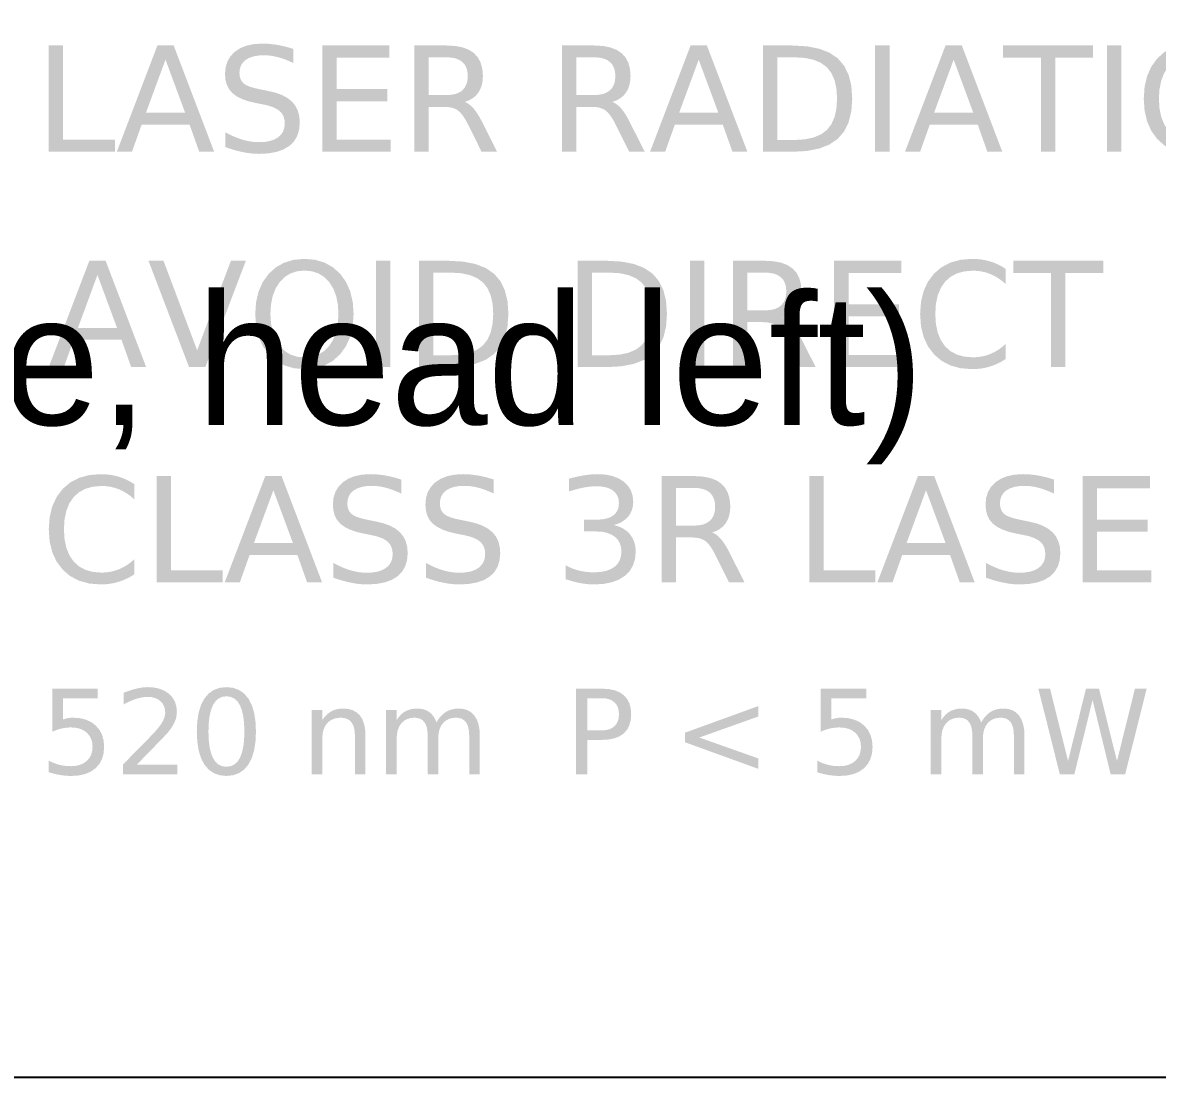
# Model space of a CAD drawing. Header units: millimetres. Extents: x 0.1 to 93.6, y -8 to 8.
# Drawn here: x 11.53 to 20.22, y -8 to 0.08 of the extents above; entities that cross this region are included whole.
import ezdxf

# ---------------------------------------------------------------- set-up
doc = ezdxf.new("R2010")
doc.units = ezdxf.units.MM
doc.layers.add('MARK', color=1, linetype='Continuous')
doc.layers.add('REF', color=8, linetype='Continuous')

msp = doc.modelspace()

# ---------------------------------------------------------------- hatches: boundary and pattern name
at = {"layer": 'MARK'}
h = msp.add_hatch(color=1, dxfattribs=at)
h.dxf.hatch_style = 1
h.paths.add_polyline_path([(13.5395, -0.2001), (13.5104, -0.1899), (13.4821, -0.1816), (13.4545, -0.1752), (13.4274, -0.1705), (13.4007, -0.1678), (13.3746, -0.1669), (13.3321, -0.169), (13.2948, -0.1756), (13.2627, -0.1865), (13.2357, -0.2018), (13.2143, -0.2211), (13.1991, -0.2441), (13.1899, -0.2707), (13.1869, -0.3011), (13.1889, -0.3265), (13.195, -0.3485), (13.2051, -0.3672), (13.2193, -0.3827), (13.2392, -0.3958), (13.2663, -0.4076), (13.3007, -0.418), (13.3424, -0.4272), (13.409, -0.4408), (13.4666, -0.4548), (13.5161, -0.4732), (13.5576, -0.4961), (13.5909, -0.5235), (13.6166, -0.5556), (13.6349, -0.5927), (13.6459, -0.6348), (13.6496, -0.682), (13.6446, -0.7376), (13.6298, -0.7861), (13.6049, -0.8274), (13.5702, -0.8615), (13.5259, -0.8883), (13.4723, -0.9073), (13.4095, -0.9188), (13.3375, -0.9226), (13.3081, -0.9218), (13.2778, -0.9194), (13.2466, -0.9153), (13.2144, -0.9095), (13.1815, -0.9022), (13.1481, -0.8933), (13.114, -0.8828), (13.0794, -0.8708), (13.0794, -0.7573), (13.1128, -0.775), (13.1458, -0.7903), (13.1785, -0.8033), (13.2109, -0.814), (13.2429, -0.8224), (13.2747, -0.8284), (13.3062, -0.8319), (13.3375, -0.8331), (13.382, -0.8308), (13.4211, -0.8239), (13.4548, -0.8123), (13.4832, -0.796), (13.5056, -0.7755), (13.5216, -0.751), (13.5313, -0.7226), (13.5345, -0.6902), (13.5322, -0.6618), (13.5253, -0.6367), (13.5138, -0.6149), (13.4976, -0.5963), (13.4763, -0.5805), (13.449, -0.5667), (13.4158, -0.5551), (13.3768, -0.5456), (13.3096, -0.5325), (13.2523, -0.5185), (13.2034, -0.501), (13.163, -0.48), (13.1312, -0.4555), (13.1071, -0.4268), (13.0899, -0.3929), (13.0795, -0.3539), (13.0761, -0.3098), (13.0809, -0.2587), (13.0951, -0.2132), (13.1189, -0.1735), (13.1522, -0.1396), (13.1939, -0.1124), (13.2427, -0.0929), (13.2988, -0.0813), (13.362, -0.0774), (13.3908, -0.078), (13.4199, -0.08), (13.4492, -0.0832), (13.4788, -0.0877), (13.5087, -0.0936), (13.539, -0.1007), (13.5696, -0.1091), (13.6005, -0.1188), (13.6005, -0.2263), (13.5696, -0.2123)])
h = msp.add_hatch(color=1, dxfattribs=at)
h.dxf.hatch_style = 1
h.paths.add_polyline_path([(20.7718, -0.1922), (20.8167, -0.2546), (20.8487, -0.3267), (20.868, -0.4086), (20.8744, -0.5003), (20.868, -0.5917), (20.8487, -0.6735), (20.8167, -0.7455), (20.7718, -0.8078), (20.7162, -0.858), (20.652, -0.8939), (20.5792, -0.9154), (20.4979, -0.9226), (20.4162, -0.9155), (20.3432, -0.894), (20.2789, -0.8582), (20.2231, -0.808), (20.1781, -0.7458), (20.146, -0.6738), (20.1267, -0.5919), (20.1203, -0.5003), (20.1267, -0.4086), (20.146, -0.3267), (20.1781, -0.2546), (20.2231, -0.1922), (20.2789, -0.142), (20.3432, -0.1061), (20.4162, -0.0846), (20.4979, -0.0774), (20.5792, -0.0846), (20.652, -0.1061), (20.7162, -0.142)])
h.paths.add_polyline_path([(20.3072, -0.2564), (20.2762, -0.3052), (20.2542, -0.3621), (20.2409, -0.4271), (20.2365, -0.5003), (20.2409, -0.5732), (20.2542, -0.6381), (20.2762, -0.6949), (20.3072, -0.7436), (20.3456, -0.7828), (20.3902, -0.8108), (20.4409, -0.8275), (20.4979, -0.8331), (20.5548, -0.8275), (20.6054, -0.8108), (20.6499, -0.7828), (20.688, -0.7436), (20.7187, -0.6949), (20.7406, -0.6381), (20.7538, -0.5732), (20.7582, -0.5003), (20.7538, -0.4271), (20.7406, -0.3621), (20.7187, -0.3052), (20.688, -0.2564), (20.6499, -0.2172), (20.6054, -0.1892), (20.5548, -0.1725), (20.4979, -0.1669), (20.4409, -0.1725), (20.3902, -0.1892), (20.3456, -0.2172)])
h = msp.add_hatch(color=1, dxfattribs=at)
h.dxf.hatch_style = 1
h.paths.add_polyline_path([(12.2319, -0.9068), (11.725, -0.9068), (11.725, -0.0921), (11.8352, -0.0921), (11.8352, -0.814), (12.2319, -0.814)])
h = msp.add_hatch(color=1, dxfattribs=at)
h.dxf.hatch_style = 1
h.paths.add_polyline_path([(12.4371, -0.6978), (12.3629, -0.9068), (12.2467, -0.9068), (12.5577, -0.0921), (12.6827, -0.0921), (12.9932, -0.9068), (12.8786, -0.9068), (12.8044, -0.6978)])
h.paths.add_polyline_path([(12.77, -0.6061), (12.6199, -0.2007), (12.4704, -0.6061)])
h = msp.add_hatch(color=1, dxfattribs=at)
h.dxf.hatch_style = 1
h.paths.add_polyline_path([(13.9317, -0.4261), (14.3197, -0.4261), (14.3197, -0.5188), (13.9317, -0.5188), (13.9317, -0.814), (14.3464, -0.814), (14.3464, -0.9068), (13.8215, -0.9068), (13.8215, -0.0921), (14.3366, -0.0921), (14.3366, -0.1849), (13.9317, -0.1849)])
h = msp.add_hatch(color=1, dxfattribs=at)
h.dxf.hatch_style = 1
h.paths.add_polyline_path([(14.9998, -0.5976), (15.0166, -0.6228), (15.0335, -0.6516), (15.0504, -0.6842), (15.1622, -0.9068), (15.0438, -0.9068), (14.9396, -0.6978), (14.9196, -0.6603), (14.8998, -0.6297), (14.8804, -0.606), (14.8613, -0.5892), (14.8406, -0.5775), (14.8165, -0.5692), (14.7889, -0.5642), (14.7579, -0.5625), (14.6378, -0.5625), (14.6378, -0.9068), (14.5276, -0.9068), (14.5276, -0.0921), (14.7764, -0.0921), (14.8418, -0.0958), (14.8984, -0.1067), (14.9461, -0.1249), (14.9849, -0.1505), (15.015, -0.1834), (15.0364, -0.2238), (15.0493, -0.2715), (15.0536, -0.3267), (15.0514, -0.3636), (15.0447, -0.3971), (15.0335, -0.4274), (15.0179, -0.4544), (14.998, -0.4779), (14.974, -0.4974), (14.946, -0.5131), (14.9139, -0.5248), (14.9316, -0.5325), (14.9489, -0.5437), (14.9661, -0.5582), (14.983, -0.5761)])
h.paths.add_polyline_path([(14.874, -0.4512), (14.8968, -0.4351), (14.9145, -0.4145), (14.9272, -0.3896), (14.9349, -0.3603), (14.9374, -0.3267), (14.9349, -0.2932), (14.9272, -0.2641), (14.9145, -0.2393), (14.8968, -0.219), (14.874, -0.2031), (14.8463, -0.1918), (14.8138, -0.185), (14.7764, -0.1827), (14.6378, -0.1827), (14.6378, -0.4719), (14.7764, -0.4719), (14.8138, -0.4696), (14.8463, -0.4627)])
h = msp.add_hatch(color=1, dxfattribs=at)
h.dxf.hatch_style = 1
h.paths.add_polyline_path([(16.1315, -0.5976), (16.1483, -0.6228), (16.1652, -0.6516), (16.1821, -0.6842), (16.294, -0.9068), (16.1756, -0.9068), (16.0713, -0.6978), (16.0513, -0.6603), (16.0316, -0.6297), (16.0121, -0.606), (15.993, -0.5892), (15.9723, -0.5775), (15.9482, -0.5692), (15.9206, -0.5642), (15.8896, -0.5625), (15.7696, -0.5625), (15.7696, -0.9068), (15.6593, -0.9068), (15.6593, -0.0921), (15.9082, -0.0921), (15.9736, -0.0958), (16.0301, -0.1067), (16.0778, -0.1249), (16.1166, -0.1505), (16.1467, -0.1834), (16.1682, -0.2238), (16.1811, -0.2715), (16.1854, -0.3267), (16.1831, -0.3636), (16.1764, -0.3971), (16.1653, -0.4274), (16.1496, -0.4544), (16.1297, -0.4779), (16.1058, -0.4974), (16.0778, -0.5131), (16.0457, -0.5248), (16.0633, -0.5325), (16.0807, -0.5437), (16.0978, -0.5582), (16.1147, -0.5761)])
h.paths.add_polyline_path([(16.0057, -0.4512), (16.0285, -0.4351), (16.0463, -0.4145), (16.059, -0.3896), (16.0666, -0.3603), (16.0691, -0.3267), (16.0666, -0.2932), (16.059, -0.2641), (16.0463, -0.2393), (16.0285, -0.219), (16.0057, -0.2031), (15.9781, -0.1918), (15.9456, -0.185), (15.9082, -0.1827), (15.7696, -0.1827), (15.7696, -0.4719), (15.9082, -0.4719), (15.9456, -0.4696), (15.9781, -0.4627)])
h = msp.add_hatch(color=1, dxfattribs=at)
h.dxf.hatch_style = 1
h.paths.add_polyline_path([(16.5253, -0.6978), (16.4511, -0.9068), (16.3349, -0.9068), (16.6459, -0.0921), (16.7709, -0.0921), (17.0814, -0.9068), (16.9668, -0.9068), (16.8926, -0.6978)])
h.paths.add_polyline_path([(16.8582, -0.6061), (16.7081, -0.2007), (16.5586, -0.6061)])
h = msp.add_hatch(color=1, dxfattribs=at)
h.dxf.hatch_style = 1
h.paths.add_polyline_path([(17.7744, -0.1906), (17.8229, -0.2468), (17.8575, -0.3169), (17.8782, -0.4008), (17.8852, -0.4986), (17.8782, -0.597), (17.8573, -0.6813), (17.8225, -0.7517), (17.7738, -0.808), (17.7104, -0.8512), (17.6314, -0.8821), (17.5369, -0.9006), (17.4268, -0.9068), (17.2003, -0.9068), (17.2003, -0.0921), (17.4268, -0.0921), (17.5373, -0.0983), (17.6321, -0.1167), (17.7111, -0.1475)])
h.paths.add_polyline_path([(17.6458, -0.7732), (17.6906, -0.7398), (17.7249, -0.6961), (17.7494, -0.6413), (17.764, -0.5755), (17.7689, -0.4986), (17.764, -0.4223), (17.7494, -0.3568), (17.7249, -0.3023), (17.6906, -0.2588), (17.6458, -0.2255), (17.5897, -0.2017), (17.5224, -0.1874), (17.4437, -0.1827), (17.3106, -0.1827), (17.3106, -0.8162), (17.4437, -0.8162), (17.5224, -0.8114), (17.5897, -0.7971)])
h = msp.add_hatch(color=1, dxfattribs=at)
h.dxf.hatch_style = 1
h.paths.add_polyline_path([(18.0609, -0.0921), (18.1711, -0.0921), (18.1711, -0.9068), (18.0609, -0.9068)])
h = msp.add_hatch(color=1, dxfattribs=at)
h.dxf.hatch_style = 1
h.paths.add_polyline_path([(18.48, -0.6978), (18.4057, -0.9068), (18.2895, -0.9068), (18.6005, -0.0921), (18.7255, -0.0921), (19.036, -0.9068), (18.9214, -0.9068), (18.8472, -0.6978)])
h.paths.add_polyline_path([(18.8128, -0.6061), (18.6628, -0.2007), (18.5132, -0.6061)])
h = msp.add_hatch(color=1, dxfattribs=at)
h.dxf.hatch_style = 1
h.paths.add_polyline_path([(19.442, -0.9068), (19.3312, -0.9068), (19.3312, -0.1849), (19.042, -0.1849), (19.042, -0.0921), (19.7312, -0.0921), (19.7312, -0.1849), (19.442, -0.1849)])
h = msp.add_hatch(color=1, dxfattribs=at)
h.dxf.hatch_style = 1
h.paths.add_polyline_path([(19.8376, -0.0921), (19.9478, -0.0921), (19.9478, -0.9068), (19.8376, -0.9068)])
h = msp.add_hatch(color=1, dxfattribs=at)
h.dxf.hatch_style = 1
h.paths.add_polyline_path([(14.0044, -1.9046), (14.0365, -1.9767), (14.0557, -2.0586), (14.0621, -2.1503), (14.0557, -2.2417), (14.0365, -2.3235), (14.0044, -2.3955), (13.9596, -2.4578), (13.904, -2.508), (13.8398, -2.5439), (13.767, -2.5654), (13.6856, -2.5726), (13.604, -2.5655), (13.531, -2.544), (13.4666, -2.5082), (13.4109, -2.458), (13.3659, -2.3958), (13.3337, -2.3238), (13.3144, -2.2419), (13.308, -2.1503), (13.3144, -2.0586), (13.3337, -1.9767), (13.3659, -1.9046), (13.4109, -1.8422), (13.4666, -1.792), (13.531, -1.7561), (13.604, -1.7346), (13.6856, -1.7274), (13.767, -1.7346), (13.8398, -1.7561), (13.904, -1.792), (13.9596, -1.8422)])
h.paths.add_polyline_path([(13.464, -1.9552), (13.4419, -2.0121), (13.4287, -2.0771), (13.4242, -2.1503), (13.4287, -2.2232), (13.4419, -2.2881), (13.464, -2.3449), (13.4949, -2.3936), (13.5333, -2.4328), (13.5779, -2.4608), (13.6287, -2.4775), (13.6856, -2.4831), (13.7425, -2.4775), (13.7932, -2.4608), (13.8376, -2.4328), (13.8758, -2.3936), (13.9065, -2.3449), (13.9284, -2.2881), (13.9415, -2.2232), (13.9459, -2.1503), (13.9415, -2.0771), (13.9284, -2.0121), (13.9065, -1.9552), (13.8758, -1.9064), (13.8376, -1.8672), (13.7932, -1.8392), (13.7425, -1.8225), (13.6856, -1.8169), (13.6287, -1.8225), (13.5779, -1.8392), (13.5333, -1.8672), (13.4949, -1.9064)])
h = msp.add_hatch(color=1, dxfattribs=at)
h.dxf.hatch_style = 1
h.paths.add_polyline_path([(18.9751, -1.8581), (18.9441, -1.8436), (18.912, -1.8324), (18.879, -1.8244), (18.8451, -1.8196), (18.8101, -1.818), (18.7443, -1.8233), (18.6868, -1.8393), (18.6374, -1.866), (18.5962, -1.9034), (18.5637, -1.9508), (18.5405, -2.0078), (18.5266, -2.0743), (18.522, -2.1503), (18.5266, -2.226), (18.5405, -2.2924), (18.5637, -2.3492), (18.5962, -2.3966), (18.6374, -2.434), (18.6868, -2.4607), (18.7443, -2.4767), (18.8101, -2.482), (18.8451, -2.4804), (18.879, -2.4756), (18.912, -2.4676), (18.9441, -2.4564), (18.9751, -2.4419), (19.0052, -2.4242), (19.0344, -2.4032), (19.0627, -2.3789), (19.0627, -2.4941), (19.0334, -2.5125), (19.0032, -2.5284), (18.9721, -2.5419), (18.9402, -2.553), (18.9074, -2.5616), (18.8737, -2.5677), (18.8391, -2.5714), (18.8035, -2.5726), (18.716, -2.5656), (18.6382, -2.5443), (18.5703, -2.5089), (18.5121, -2.4594), (18.4656, -2.3976), (18.4323, -2.3255), (18.4124, -2.2431), (18.4057, -2.1503), (18.4124, -2.0573), (18.4323, -1.9746), (18.4656, -1.9024), (18.5121, -1.8406), (18.5703, -1.7911), (18.6382, -1.7557), (18.716, -1.7344), (18.8035, -1.7274), (18.8396, -1.7286), (18.8745, -1.7322), (18.9085, -1.7383), (18.9413, -1.7467), (18.9732, -1.7576), (19.004, -1.771), (19.0339, -1.7867), (19.0627, -1.8049), (19.0627, -1.9211), (19.0344, -1.8968), (19.0052, -1.8758)])
h = msp.add_hatch(color=1, dxfattribs=at)
h.dxf.hatch_style = 1
h.paths.add_polyline_path([(11.9154, -2.3478), (11.8412, -2.5568), (11.725, -2.5568), (12.036, -1.7421), (12.161, -1.7421), (12.4715, -2.5568), (12.3569, -2.5568), (12.2827, -2.3478)])
h.paths.add_polyline_path([(12.2483, -2.2561), (12.0982, -1.8507), (11.9487, -2.2561)])
h = msp.add_hatch(color=1, dxfattribs=at)
h.dxf.hatch_style = 1
h.paths.add_polyline_path([(13.236, -1.7421), (12.9255, -2.5568), (12.8005, -2.5568), (12.4895, -1.7421), (12.6046, -1.7421), (12.8627, -2.428), (13.1214, -1.7421)])
h = msp.add_hatch(color=1, dxfattribs=at)
h.dxf.hatch_style = 1
h.paths.add_polyline_path([(14.3448, -1.7421), (14.3448, -2.5568), (14.2346, -2.5568), (14.2346, -1.7421)])
h = msp.add_hatch(color=1, dxfattribs=at)
h.dxf.hatch_style = 1
h.paths.add_polyline_path([(15.1382, -1.8406), (15.1867, -1.8968), (15.2213, -1.9669), (15.2421, -2.0508), (15.249, -2.1486), (15.242, -2.247), (15.2212, -2.3313), (15.1864, -2.4017), (15.1377, -2.458), (15.0742, -2.5012), (14.9953, -2.5321), (14.9007, -2.5506), (14.7906, -2.5568), (14.5642, -2.5568), (14.5642, -1.7421), (14.7906, -1.7421), (14.9012, -1.7483), (14.9959, -1.7667), (15.075, -1.7975)])
h.paths.add_polyline_path([(15.0097, -2.4232), (15.0545, -2.3898), (15.0887, -2.3461), (15.1132, -2.2913), (15.1279, -2.2255), (15.1328, -2.1486), (15.1279, -2.0723), (15.1132, -2.0068), (15.0887, -1.9523), (15.0545, -1.9088), (15.0097, -1.8755), (14.9536, -1.8517), (14.8862, -1.8374), (14.8075, -1.8327), (14.6744, -1.8327), (14.6744, -2.4662), (14.8075, -2.4662), (14.8862, -2.4614), (14.9536, -2.4471)])
h = msp.add_hatch(color=1, dxfattribs=at)
h.dxf.hatch_style = 1
h.paths.add_polyline_path([(16.4025, -1.8968), (16.4371, -1.9669), (16.4578, -2.0508), (16.4648, -2.1486), (16.4578, -2.247), (16.4369, -2.3313), (16.4021, -2.4017), (16.3534, -2.458), (16.29, -2.5012), (16.211, -2.5321), (16.1165, -2.5506), (16.0064, -2.5568), (15.7799, -2.5568), (15.7799, -1.7421), (16.0064, -1.7421), (16.1169, -1.7483), (16.2117, -1.7667), (16.2907, -1.7975), (16.354, -1.8406)])
h.paths.add_polyline_path([(16.2702, -2.3898), (16.3045, -2.3461), (16.329, -2.2913), (16.3436, -2.2255), (16.3485, -2.1486), (16.3436, -2.0723), (16.329, -2.0068), (16.3045, -1.9523), (16.2702, -1.9088), (16.2254, -1.8755), (16.1693, -1.8517), (16.102, -1.8374), (16.0233, -1.8327), (15.8902, -1.8327), (15.8902, -2.4662), (16.0233, -2.4662), (16.102, -2.4614), (16.1693, -2.4471), (16.2254, -2.4232)])
h = msp.add_hatch(color=1, dxfattribs=at)
h.dxf.hatch_style = 1
h.paths.add_polyline_path([(16.7507, -1.7421), (16.7507, -2.5568), (16.6405, -2.5568), (16.6405, -1.7421)])
h = msp.add_hatch(color=1, dxfattribs=at)
h.dxf.hatch_style = 1
h.paths.add_polyline_path([(17.4422, -2.2476), (17.4591, -2.2728), (17.4759, -2.3016), (17.4928, -2.3342), (17.6047, -2.5568), (17.4863, -2.5568), (17.382, -2.3478), (17.362, -2.3103), (17.3423, -2.2797), (17.3229, -2.256), (17.3037, -2.2392), (17.2831, -2.2275), (17.2589, -2.2192), (17.2314, -2.2142), (17.2003, -2.2125), (17.0803, -2.2125), (17.0803, -2.5568), (16.9701, -2.5568), (16.9701, -1.7421), (17.2189, -1.7421), (17.2843, -1.7458), (17.3408, -1.7567), (17.3885, -1.7749), (17.4273, -1.8005), (17.4574, -1.8334), (17.4789, -1.8738), (17.4918, -1.9215), (17.4961, -1.9767), (17.4939, -2.0136), (17.4872, -2.0471), (17.476, -2.0774), (17.4604, -2.1044), (17.4405, -2.1279), (17.4165, -2.1474), (17.3885, -2.1631), (17.3564, -2.1748), (17.374, -2.1825), (17.3914, -2.1937), (17.4085, -2.2082), (17.4254, -2.2261)])
h.paths.add_polyline_path([(17.3164, -2.1012), (17.3392, -2.0851), (17.357, -2.0645), (17.3697, -2.0396), (17.3773, -2.0103), (17.3799, -1.9767), (17.3773, -1.9432), (17.3697, -1.9141), (17.357, -1.8893), (17.3392, -1.869), (17.3164, -1.8531), (17.2888, -1.8418), (17.2563, -1.835), (17.2189, -1.8327), (17.0803, -1.8327), (17.0803, -2.1219), (17.2189, -2.1219), (17.2563, -2.1196), (17.2888, -2.1127)])
h = msp.add_hatch(color=1, dxfattribs=at)
h.dxf.hatch_style = 1
h.paths.add_polyline_path([(18.2448, -2.0761), (18.2448, -2.1688), (17.8568, -2.1688), (17.8568, -2.464), (18.2715, -2.464), (18.2715, -2.5568), (17.7466, -2.5568), (17.7466, -1.7421), (18.2617, -1.7421), (18.2617, -1.8349), (17.8568, -1.8349), (17.8568, -2.0761)])
h = msp.add_hatch(color=1, dxfattribs=at)
h.dxf.hatch_style = 1
h.paths.add_polyline_path([(19.4092, -2.5568), (19.4092, -1.8349), (19.12, -1.8349), (19.12, -1.7421), (19.8092, -1.7421), (19.8092, -1.8349), (19.52, -1.8349), (19.52, -2.5568)])
h = msp.add_hatch(color=1, dxfattribs=at)
h.dxf.hatch_style = 1
h.paths.add_polyline_path([(12.2944, -3.5081), (12.2633, -3.4936), (12.2313, -3.4824), (12.1983, -3.4744), (12.1643, -3.4696), (12.1293, -3.468), (12.0636, -3.4733), (12.006, -3.4893), (11.9566, -3.516), (11.9154, -3.5534), (11.883, -3.6008), (11.8598, -3.6578), (11.8459, -3.7243), (11.8412, -3.8003), (11.8459, -3.876), (11.8598, -3.9424), (11.883, -3.9992), (11.9154, -4.0466), (11.9566, -4.084), (12.006, -4.1107), (12.0636, -4.1267), (12.1293, -4.132), (12.1643, -4.1304), (12.1983, -4.1256), (12.2313, -4.1176), (12.2633, -4.1064), (12.2944, -4.0919), (12.3245, -4.0742), (12.3537, -4.0532), (12.382, -4.0289), (12.382, -4.1441), (12.3526, -4.1625), (12.3224, -4.1784), (12.2914, -4.1919), (12.2595, -4.203), (12.2267, -4.2116), (12.193, -4.2177), (12.1584, -4.2214), (12.1228, -4.2226), (12.0352, -4.2156), (11.9575, -4.1943), (11.8895, -4.1589), (11.8314, -4.1094), (11.7849, -4.0476), (11.7516, -3.9755), (11.7317, -3.8931), (11.725, -3.8003), (11.7317, -3.7073), (11.7516, -3.6246), (11.7849, -3.5524), (11.8314, -3.4906), (11.8895, -3.4411), (11.9575, -3.4057), (12.0352, -3.3844), (12.1228, -3.3774), (12.1588, -3.3786), (12.1938, -3.3822), (12.2277, -3.3883), (12.2606, -3.3967), (12.2924, -3.4076), (12.3233, -3.421), (12.3531, -3.4367), (12.382, -3.4549), (12.382, -3.5711), (12.3537, -3.5468), (12.3245, -3.5258)])
h = msp.add_hatch(color=1, dxfattribs=at)
h.dxf.hatch_style = 1
h.paths.add_polyline_path([(13.0592, -4.2068), (12.5522, -4.2068), (12.5522, -3.3921), (12.6625, -3.3921), (12.6625, -4.114), (13.0592, -4.114)])
h = msp.add_hatch(color=1, dxfattribs=at)
h.dxf.hatch_style = 1
h.paths.add_polyline_path([(13.2644, -3.9978), (13.1901, -4.2068), (13.0739, -4.2068), (13.385, -3.3921), (13.5099, -3.3921), (13.8204, -4.2068), (13.7058, -4.2068), (13.6316, -3.9978)])
h.paths.add_polyline_path([(13.5972, -3.9061), (13.4472, -3.5007), (13.2976, -3.9061)])
h = msp.add_hatch(color=1, dxfattribs=at)
h.dxf.hatch_style = 1
h.paths.add_polyline_path([(14.3376, -3.4899), (14.3093, -3.4816), (14.2817, -3.4752), (14.2546, -3.4705), (14.228, -3.4678), (14.2018, -3.4669), (14.1594, -3.469), (14.1221, -3.4756), (14.09, -3.4865), (14.063, -3.5018), (14.0416, -3.5211), (14.0263, -3.5441), (14.0172, -3.5707), (14.0141, -3.6011), (14.0161, -3.6265), (14.0222, -3.6485), (14.0324, -3.6672), (14.0466, -3.6827), (14.0665, -3.6958), (14.0936, -3.7076), (14.128, -3.718), (14.1696, -3.7272), (14.2362, -3.7408), (14.2938, -3.7548), (14.3434, -3.7732), (14.3848, -3.7961), (14.4182, -3.8235), (14.4439, -3.8556), (14.4622, -3.8927), (14.4732, -3.9348), (14.4769, -3.982), (14.4719, -4.0376), (14.457, -4.0861), (14.4322, -4.1274), (14.3975, -4.1615), (14.3531, -4.1883), (14.2996, -4.2073), (14.2368, -4.2188), (14.1647, -4.2226), (14.1353, -4.2218), (14.105, -4.2194), (14.0738, -4.2153), (14.0417, -4.2095), (14.0088, -4.2022), (13.9753, -4.1933), (13.9413, -4.1828), (13.9066, -4.1708), (13.9066, -4.0573), (13.94, -4.075), (13.9731, -4.0903), (14.0058, -4.1033), (14.0381, -4.114), (14.0702, -4.1224), (14.102, -4.1284), (14.1335, -4.1319), (14.1647, -4.1331), (14.2092, -4.1308), (14.2484, -4.1239), (14.2821, -4.1123), (14.3104, -4.096), (14.3329, -4.0755), (14.3489, -4.051), (14.3585, -4.0226), (14.3617, -3.9902), (14.3594, -3.9618), (14.3525, -3.9367), (14.341, -3.9149), (14.3249, -3.8963), (14.3035, -3.8805), (14.2763, -3.8667), (14.2431, -3.8551), (14.204, -3.8456), (14.1369, -3.8325), (14.0795, -3.8185), (14.0306, -3.801), (13.9903, -3.78), (13.9585, -3.7555), (13.9343, -3.7268), (13.9171, -3.6929), (13.9068, -3.6539), (13.9033, -3.6098), (13.9081, -3.5587), (13.9224, -3.5132), (13.9462, -3.4735), (13.9795, -3.4396), (14.0211, -3.4124), (14.07, -3.3929), (14.126, -3.3813), (14.1893, -3.3774), (14.2181, -3.378), (14.2471, -3.38), (14.2765, -3.3832), (14.3061, -3.3877), (14.336, -3.3936), (14.3662, -3.4007), (14.3968, -3.4091), (14.4277, -3.4188), (14.4277, -3.5263), (14.3968, -3.5123), (14.3668, -3.5001)])
h = msp.add_hatch(color=1, dxfattribs=at)
h.dxf.hatch_style = 1
h.paths.add_polyline_path([(15.047, -3.4899), (15.0187, -3.4816), (14.9911, -3.4752), (14.964, -3.4705), (14.9374, -3.4678), (14.9112, -3.4669), (14.8688, -3.469), (14.8315, -3.4756), (14.7993, -3.4865), (14.7723, -3.5018), (14.751, -3.5211), (14.7357, -3.5441), (14.7266, -3.5707), (14.7235, -3.6011), (14.7255, -3.6265), (14.7316, -3.6485), (14.7418, -3.6672), (14.756, -3.6827), (14.7758, -3.6958), (14.803, -3.7076), (14.8374, -3.718), (14.879, -3.7272), (14.9456, -3.7408), (15.0032, -3.7548), (15.0528, -3.7732), (15.0942, -3.7961), (15.1276, -3.8235), (15.1532, -3.8556), (15.1716, -3.8927), (15.1826, -3.9348), (15.1862, -3.982), (15.1813, -4.0376), (15.1664, -4.0861), (15.1416, -4.1274), (15.1068, -4.1615), (15.0625, -4.1883), (15.009, -4.2073), (14.9462, -4.2188), (14.8741, -4.2226), (14.8447, -4.2218), (14.8144, -4.2194), (14.7832, -4.2153), (14.7511, -4.2095), (14.7182, -4.2022), (14.6847, -4.1933), (14.6506, -4.1828), (14.616, -4.1708), (14.616, -4.0573), (14.6494, -4.075), (14.6824, -4.0903), (14.7151, -4.1033), (14.7475, -4.114), (14.7796, -4.1224), (14.8114, -4.1284), (14.8429, -4.1319), (14.8741, -4.1331), (14.9186, -4.1308), (14.9577, -4.1239), (14.9915, -4.1123), (15.0198, -4.096), (15.0422, -4.0755), (15.0583, -4.051), (15.0679, -4.0226), (15.0711, -3.9902), (15.0688, -3.9618), (15.0619, -3.9367), (15.0504, -3.9149), (15.0343, -3.8963), (15.0129, -3.8805), (14.9856, -3.8667), (14.9525, -3.8551), (14.9134, -3.8456), (14.8463, -3.8325), (14.7889, -3.8185), (14.74, -3.801), (14.6997, -3.78), (14.6678, -3.7555), (14.6437, -3.7268), (14.6265, -3.6929), (14.6162, -3.6539), (14.6127, -3.6098), (14.6175, -3.5587), (14.6318, -3.5132), (14.6555, -3.4735), (14.6889, -3.4396), (14.7305, -3.4124), (14.7794, -3.3929), (14.8354, -3.3813), (14.8987, -3.3774), (14.9274, -3.378), (14.9565, -3.38), (14.9858, -3.3832), (15.0154, -3.3877), (15.0454, -3.3936), (15.0756, -3.4007), (15.1062, -3.4091), (15.1371, -3.4188), (15.1371, -3.5263), (15.1062, -3.5123), (15.0761, -3.5001)])
h = msp.add_hatch(color=1, dxfattribs=at)
h.dxf.hatch_style = 1
h.paths.add_polyline_path([(16.1807, -3.8379), (16.2002, -3.8662), (16.2141, -3.8977), (16.2224, -3.9323), (16.2252, -3.97), (16.22, -4.0269), (16.2045, -4.0769), (16.1786, -4.1202), (16.1423, -4.1566), (16.0964, -4.1855), (16.0419, -4.2061), (15.9786, -4.2185), (15.9065, -4.2226), (15.8807, -4.222), (15.8545, -4.2201), (15.8279, -4.2169), (15.8009, -4.2125), (15.7736, -4.2069), (15.7458, -4.1999), (15.7175, -4.1917), (15.6888, -4.1822), (15.6888, -4.0758), (15.7123, -4.0884), (15.7368, -4.0993), (15.7625, -4.1086), (15.7892, -4.1162), (15.8168, -4.1222), (15.845, -4.1265), (15.8738, -4.129), (15.9033, -4.1299), (15.952, -4.1273), (15.9946, -4.1196), (16.031, -4.1068), (16.0612, -4.0889), (16.085, -4.0662), (16.102, -4.0387), (16.1121, -4.0067), (16.1155, -3.97), (16.1124, -3.9359), (16.1029, -3.9058), (16.0871, -3.8796), (16.0651, -3.8573), (16.0373, -3.8395), (16.0047, -3.8268), (15.9671, -3.8192), (15.9245, -3.8166), (15.8296, -3.8166), (15.8296, -3.7261), (15.9289, -3.7261), (15.9672, -3.724), (16.0007, -3.7179), (16.0294, -3.7078), (16.0533, -3.6936), (16.0722, -3.6756), (16.0857, -3.654), (16.0937, -3.6288), (16.0964, -3.6), (16.0936, -3.5705), (16.0853, -3.5446), (16.0714, -3.5223), (16.052, -3.5037), (16.0273, -3.489), (15.9979, -3.4785), (15.9636, -3.4722), (15.9245, -3.4701), (15.9015, -3.4708), (15.8776, -3.4726), (15.8529, -3.4757), (15.8274, -3.48), (15.8008, -3.4856), (15.773, -3.4925), (15.7438, -3.5008), (15.7134, -3.5105), (15.7134, -3.4123), (15.7442, -3.4041), (15.7741, -3.397), (15.803, -3.391), (15.831, -3.3861), (15.858, -3.3823), (15.8842, -3.3796), (15.9097, -3.3779), (15.9344, -3.3774), (15.9938, -3.3809), (16.0468, -3.3916), (16.0932, -3.4094), (16.133, -3.4344), (16.165, -3.4654), (16.1878, -3.5014), (16.2015, -3.5425), (16.2061, -3.5885), (16.2037, -3.6211), (16.1964, -3.651), (16.1843, -3.6782), (16.1674, -3.7029), (16.1459, -3.7244), (16.1204, -3.7424), (16.0908, -3.7567), (16.0571, -3.7675), (16.0945, -3.7783), (16.1276, -3.7936), (16.1563, -3.8135)])
h = msp.add_hatch(color=1, dxfattribs=at)
h.dxf.hatch_style = 1
h.paths.add_polyline_path([(16.9134, -3.9228), (16.9302, -3.9516), (16.9471, -3.9842), (17.059, -4.2068), (16.9406, -4.2068), (16.8364, -3.9978), (16.8163, -3.9603), (16.7966, -3.9297), (16.7772, -3.906), (16.7581, -3.8892), (16.7374, -3.8775), (16.7132, -3.8692), (16.6857, -3.8642), (16.6547, -3.8625), (16.5346, -3.8625), (16.5346, -4.2068), (16.4244, -4.2068), (16.4244, -3.3921), (16.6732, -3.3921), (16.7386, -3.3958), (16.7952, -3.4067), (16.8428, -3.4249), (16.8817, -3.4505), (16.9117, -3.4834), (16.9332, -3.5238), (16.9461, -3.5715), (16.9504, -3.6267), (16.9482, -3.6636), (16.9415, -3.6971), (16.9303, -3.7274), (16.9147, -3.7544), (16.8948, -3.7779), (16.8708, -3.7974), (16.8428, -3.8131), (16.8107, -3.8248), (16.8283, -3.8325), (16.8457, -3.8437), (16.8629, -3.8582), (16.8797, -3.8761), (16.8965, -3.8976)])
h.paths.add_polyline_path([(16.7935, -3.7351), (16.8113, -3.7145), (16.824, -3.6896), (16.8316, -3.6603), (16.8342, -3.6267), (16.8316, -3.5932), (16.824, -3.5641), (16.8113, -3.5393), (16.7935, -3.519), (16.7708, -3.5031), (16.7431, -3.4918), (16.7106, -3.485), (16.6732, -3.4827), (16.5346, -3.4827), (16.5346, -3.7719), (16.6732, -3.7719), (16.7106, -3.7696), (16.7431, -3.7627), (16.7708, -3.7512)])
h = msp.add_hatch(color=1, dxfattribs=at)
h.dxf.hatch_style = 1
h.paths.add_polyline_path([(17.5561, -4.2068), (17.5561, -3.3921), (17.6663, -3.3921), (17.6663, -4.114), (18.0631, -4.114), (18.0631, -4.2068)])
h = msp.add_hatch(color=1, dxfattribs=at)
h.dxf.hatch_style = 1
h.paths.add_polyline_path([(18.2682, -3.9978), (18.194, -4.2068), (18.0778, -4.2068), (18.3888, -3.3921), (18.5138, -3.3921), (18.8243, -4.2068), (18.7097, -4.2068), (18.6355, -3.9978)])
h.paths.add_polyline_path([(18.6011, -3.9061), (18.451, -3.5007), (18.3015, -3.9061)])
h = msp.add_hatch(color=1, dxfattribs=at)
h.dxf.hatch_style = 1
h.paths.add_polyline_path([(19.3415, -3.4899), (19.3132, -3.4816), (19.2856, -3.4752), (19.2585, -3.4705), (19.2319, -3.4678), (19.2057, -3.4669), (19.1633, -3.469), (19.126, -3.4756), (19.0938, -3.4865), (19.0668, -3.5018), (19.0455, -3.5211), (19.0302, -3.5441), (19.021, -3.5707), (19.018, -3.6011), (19.02, -3.6265), (19.0261, -3.6485), (19.0363, -3.6672), (19.0505, -3.6827), (19.0703, -3.6958), (19.0975, -3.7076), (19.1318, -3.718), (19.1735, -3.7272), (19.2401, -3.7408), (19.2977, -3.7548), (19.3472, -3.7732), (19.3887, -3.7961), (19.4221, -3.8235), (19.4477, -3.8556), (19.4661, -3.8927), (19.4771, -3.9348), (19.4807, -3.982), (19.4758, -4.0376), (19.4609, -4.0861), (19.4361, -4.1274), (19.4013, -4.1615), (19.357, -4.1883), (19.3034, -4.2073), (19.2406, -4.2188), (19.1686, -4.2226), (19.1392, -4.2218), (19.1089, -4.2194), (19.0777, -4.2153), (19.0455, -4.2095), (19.0127, -4.2022), (18.9792, -4.1933), (18.9451, -4.1828), (18.9105, -4.1708), (18.9105, -4.0573), (18.9439, -4.075), (18.9769, -4.0903), (19.0096, -4.1033), (19.042, -4.114), (19.0741, -4.1224), (19.1058, -4.1284), (19.1374, -4.1319), (19.1686, -4.1331), (19.2131, -4.1308), (19.2522, -4.1239), (19.286, -4.1123), (19.3143, -4.096), (19.3367, -4.0755), (19.3528, -4.051), (19.3624, -4.0226), (19.3656, -3.9902), (19.3633, -3.9618), (19.3564, -3.9367), (19.3449, -3.9149), (19.3288, -3.8963), (19.3074, -3.8805), (19.2801, -3.8667), (19.247, -3.8551), (19.2079, -3.8456), (19.1408, -3.8325), (19.0834, -3.8185), (19.0345, -3.801), (18.9942, -3.78), (18.9623, -3.7555), (18.9382, -3.7268), (18.921, -3.6929), (18.9107, -3.6539), (18.9072, -3.6098), (18.912, -3.5587), (18.9262, -3.5132), (18.95, -3.4735), (18.9833, -3.4396), (19.025, -3.4124), (19.0739, -3.3929), (19.1299, -3.3813), (19.1932, -3.3774), (19.2219, -3.378), (19.251, -3.38), (19.2803, -3.3832), (19.3099, -3.3877), (19.3398, -3.3936), (19.3701, -3.4007), (19.4007, -3.4091), (19.4316, -3.4188), (19.4316, -3.5263), (19.4007, -3.5123), (19.3706, -3.5001)])
h = msp.add_hatch(color=1, dxfattribs=at)
h.dxf.hatch_style = 1
h.paths.add_polyline_path([(20.1508, -3.7261), (20.1508, -3.8188), (19.7628, -3.8188), (19.7628, -4.114), (20.1776, -4.114), (20.1776, -4.2068), (19.6526, -4.2068), (19.6526, -3.3921), (20.1677, -3.3921), (20.1677, -3.4849), (19.7628, -3.4849), (19.7628, -3.7261)])
h = msp.add_hatch(color=1, dxfattribs=at)
h.dxf.hatch_style = 1
h.paths.add_polyline_path([(11.8436, -5.254), (11.8533, -5.2513), (11.863, -5.249), (11.8726, -5.2472), (11.8823, -5.2457), (11.892, -5.2447), (11.9016, -5.2441), (11.9113, -5.2439), (11.9634, -5.2476), (12.0097, -5.2589), (12.0504, -5.2777), (12.0853, -5.3041), (12.1134, -5.3368), (12.1334, -5.3749), (12.1455, -5.4184), (12.1495, -5.4671), (12.1453, -5.5171), (12.133, -5.5612), (12.1124, -5.5994), (12.0836, -5.6317), (12.0472, -5.6573), (12.0041, -5.6757), (11.9543, -5.6867), (11.8977, -5.6903), (11.8769, -5.6899), (11.856, -5.6886), (11.8349, -5.6864), (11.8135, -5.6833), (11.7919, -5.6793), (11.77, -5.6745), (11.7477, -5.6688), (11.725, -5.6622), (11.725, -5.573), (11.7449, -5.5831), (11.7652, -5.5918), (11.7858, -5.5991), (11.8067, -5.6051), (11.8281, -5.6097), (11.8501, -5.613), (11.8727, -5.615), (11.8959, -5.6156), (11.932, -5.6131), (11.964, -5.6056), (11.9922, -5.5931), (12.0163, -5.5756), (12.0357, -5.5539), (12.0496, -5.5285), (12.0579, -5.4996), (12.0607, -5.4671), (12.0579, -5.4346), (12.0496, -5.4057), (12.0357, -5.3803), (12.0163, -5.3586), (11.9922, -5.3411), (11.964, -5.3286), (11.932, -5.3211), (11.8959, -5.3186), (11.8781, -5.3191), (11.8604, -5.3206), (11.8427, -5.323), (11.825, -5.3265), (11.8072, -5.331), (11.7892, -5.3366), (11.771, -5.3433), (11.7527, -5.3511), (11.7527, -5.0215), (12.1011, -5.0215), (12.1011, -5.0962), (11.834, -5.0962), (11.834, -5.2571)])
h = msp.add_hatch(color=1, dxfattribs=at)
h.dxf.hatch_style = 1
h.paths.add_polyline_path([(12.294, -5.6029), (12.3216, -5.5745), (12.3537, -5.5416), (12.3905, -5.5043), (12.4318, -5.4625), (12.4713, -5.4224), (12.5028, -5.39), (12.5262, -5.3656), (12.5414, -5.3489), (12.5611, -5.3259), (12.5776, -5.3047), (12.5909, -5.2853), (12.601, -5.2678), (12.6084, -5.2513), (12.6136, -5.2349), (12.6168, -5.2187), (12.6179, -5.2026), (12.6156, -5.1776), (12.6087, -5.1551), (12.5972, -5.135), (12.5812, -5.1173), (12.5615, -5.1029), (12.5389, -5.0926), (12.5137, -5.0864), (12.4856, -5.0844), (12.4645, -5.0853), (12.4427, -5.088), (12.4204, -5.0925), (12.3975, -5.0989), (12.3739, -5.1071), (12.3496, -5.1171), (12.3244, -5.129), (12.2984, -5.1428), (12.2984, -5.0532), (12.3248, -5.0431), (12.3503, -5.0343), (12.3749, -5.0268), (12.3986, -5.0207), (12.4214, -5.0159), (12.4432, -5.0124), (12.464, -5.0104), (12.4839, -5.0097), (12.5322, -5.0129), (12.5755, -5.0224), (12.6135, -5.0383), (12.6464, -5.0606), (12.673, -5.0883), (12.6919, -5.1202), (12.7033, -5.1564), (12.7071, -5.1969), (12.7061, -5.2168), (12.7033, -5.2362), (12.6986, -5.2552), (12.6919, -5.2735), (12.6828, -5.2925), (12.6706, -5.313), (12.6552, -5.3352), (12.6368, -5.359), (12.6283, -5.3684), (12.6138, -5.3838), (12.5934, -5.4052), (12.5669, -5.4326), (12.5344, -5.4661), (12.4959, -5.5056), (12.4514, -5.5512), (12.4008, -5.6029), (12.7106, -5.6029), (12.7106, -5.6776), (12.294, -5.6776)])
h = msp.add_hatch(color=1, dxfattribs=at)
h.dxf.hatch_style = 1
h.paths.add_polyline_path([(13.2807, -5.1454), (13.2989, -5.2038), (13.3098, -5.2721), (13.3135, -5.3502), (13.3098, -5.4281), (13.2989, -5.4963), (13.2807, -5.5546), (13.2552, -5.6031), (13.2229, -5.6413), (13.184, -5.6685), (13.1386, -5.6849), (13.0867, -5.6903), (13.0348, -5.6849), (12.9895, -5.6685), (12.9506, -5.6413), (12.9182, -5.6031), (12.8927, -5.5546), (12.8745, -5.4963), (12.8636, -5.4281), (12.86, -5.3502), (12.8636, -5.2721), (12.8745, -5.2038), (12.8927, -5.1454), (12.9182, -5.0969), (12.9506, -5.0587), (12.9895, -5.0315), (13.0348, -5.0151), (13.0867, -5.0097), (13.1386, -5.0151), (13.184, -5.0315), (13.2229, -5.0587), (13.2552, -5.0969)])
h.paths.add_polyline_path([(12.9686, -5.1854), (12.9578, -5.2319), (12.9513, -5.2868), (12.9492, -5.3502), (12.9513, -5.4135), (12.9578, -5.4683), (12.9686, -5.5146), (12.9837, -5.5526), (13.0031, -5.5821), (13.0267, -5.6032), (13.0546, -5.6158), (13.0867, -5.62), (13.1191, -5.6158), (13.1471, -5.6032), (13.1708, -5.5821), (13.1902, -5.5526), (13.2053, -5.5146), (13.2161, -5.4683), (13.2225, -5.4135), (13.2247, -5.3502), (13.2225, -5.2868), (13.2161, -5.2319), (13.2053, -5.1854), (13.1902, -5.1474), (13.1708, -5.1179), (13.1471, -5.0968), (13.1191, -5.0842), (13.0867, -5.08), (13.0546, -5.0842), (13.0267, -5.0968), (13.0031, -5.1179), (12.9837, -5.1474)])
h = msp.add_hatch(color=1, dxfattribs=at)
h.dxf.hatch_style = 1
h.paths.add_polyline_path([(16.1585, -5.0992), (16.1762, -5.1329), (16.1867, -5.1723), (16.1903, -5.2175), (16.1867, -5.2631), (16.1762, -5.3028), (16.1585, -5.3365), (16.1338, -5.3643), (16.1022, -5.386), (16.0639, -5.4015), (16.0188, -5.4108), (15.9671, -5.4139), (15.8554, -5.4139), (15.8554, -5.6776), (15.7667, -5.6776), (15.7667, -5.0215), (15.9671, -5.0215), (16.0188, -5.0247), (16.0639, -5.034), (16.1022, -5.0496), (16.1338, -5.0714)])
h.paths.add_polyline_path([(16.0628, -5.3089), (16.0776, -5.2912), (16.0882, -5.27), (16.0946, -5.2455), (16.0967, -5.2175), (16.0946, -5.1898), (16.0882, -5.1653), (16.0776, -5.1443), (16.0628, -5.1266), (16.0442, -5.1125), (16.022, -5.1025), (15.9963, -5.0965), (15.9671, -5.0945), (15.8554, -5.0945), (15.8554, -5.341), (15.9671, -5.341), (15.9963, -5.339), (16.022, -5.333), (16.0442, -5.3229)])
h = msp.add_hatch(color=1, dxfattribs=at)
h.dxf.hatch_style = 1
h.paths.add_polyline_path([(17.7352, -5.254), (17.7449, -5.2513), (17.7546, -5.249), (17.7642, -5.2472), (17.7739, -5.2457), (17.7836, -5.2447), (17.7932, -5.2441), (17.8029, -5.2439), (17.855, -5.2476), (17.9013, -5.2589), (17.942, -5.2777), (17.9769, -5.3041), (18.005, -5.3368), (18.025, -5.3749), (18.037, -5.4184), (18.0411, -5.4671), (18.0369, -5.5171), (18.0246, -5.5612), (18.004, -5.5994), (17.9751, -5.6317), (17.9388, -5.6573), (17.8957, -5.6757), (17.8459, -5.6867), (17.7893, -5.6903), (17.7685, -5.6899), (17.7476, -5.6886), (17.7265, -5.6864), (17.7051, -5.6833), (17.6835, -5.6793), (17.6616, -5.6745), (17.6393, -5.6688), (17.6166, -5.6622), (17.6166, -5.573), (17.6365, -5.5831), (17.6568, -5.5918), (17.6774, -5.5991), (17.6983, -5.6051), (17.7197, -5.6097), (17.7417, -5.613), (17.7643, -5.615), (17.7875, -5.6156), (17.8236, -5.6131), (17.8556, -5.6056), (17.8838, -5.5931), (17.9079, -5.5756), (17.9273, -5.5539), (17.9412, -5.5285), (17.9495, -5.4996), (17.9523, -5.4671), (17.9495, -5.4346), (17.9412, -5.4057), (17.9273, -5.3803), (17.9079, -5.3586), (17.8838, -5.3411), (17.8556, -5.3286), (17.8236, -5.3211), (17.7875, -5.3186), (17.7697, -5.3191), (17.752, -5.3206), (17.7343, -5.323), (17.7166, -5.3265), (17.6988, -5.331), (17.6808, -5.3366), (17.6626, -5.3433), (17.6443, -5.3511), (17.6443, -5.0215), (17.9927, -5.0215), (17.9927, -5.0962), (17.7256, -5.0962), (17.7256, -5.2571)])
h = msp.add_hatch(color=1, dxfattribs=at)
h.dxf.hatch_style = 1
h.paths.add_polyline_path([(19.7772, -5.0215), (19.9151, -5.5761), (20.0527, -5.0215), (20.1427, -5.0215), (19.978, -5.6776), (19.8664, -5.6776), (19.7279, -5.1081), (19.5882, -5.6776), (19.4766, -5.6776), (19.3123, -5.0215), (19.4019, -5.0215), (19.5399, -5.5761), (19.6774, -5.0215)])
h = msp.add_hatch(color=1, dxfattribs=at)
h.dxf.hatch_style = 1
h.paths.add_polyline_path([(14.0706, -5.3504), (14.0655, -5.3221), (14.057, -5.2981), (14.0451, -5.2786), (14.0298, -5.2634), (14.011, -5.2526), (13.9889, -5.2461), (13.9633, -5.2439), (13.9323, -5.2465), (13.9048, -5.2543), (13.8807, -5.2674), (13.8601, -5.2856), (13.8436, -5.3084), (13.8317, -5.335), (13.8247, -5.3653), (13.8223, -5.3994), (13.8223, -5.6776), (13.741, -5.6776), (13.741, -5.1854), (13.8223, -5.1854), (13.8223, -5.2619), (13.8374, -5.2411), (13.8539, -5.2231), (13.8716, -5.2079), (13.8906, -5.1955), (13.911, -5.1859), (13.933, -5.1791), (13.9564, -5.175), (13.9814, -5.1736), (14.0212, -5.1769), (14.0558, -5.1867), (14.0853, -5.2031), (14.1097, -5.2261), (14.1287, -5.2554), (14.1423, -5.291), (14.1505, -5.3327), (14.1532, -5.3805), (14.1532, -5.6776), (14.0723, -5.6776), (14.0723, -5.3832)])
h = msp.add_hatch(color=1, dxfattribs=at)
h.dxf.hatch_style = 1
h.paths.add_polyline_path([(14.7921, -5.1882), (14.816, -5.1801), (14.8418, -5.1752), (14.8694, -5.1736), (14.9057, -5.1769), (14.9375, -5.187), (14.965, -5.2039), (14.988, -5.2274), (15.0063, -5.2572), (15.0194, -5.2926), (15.0272, -5.3337), (15.0298, -5.3805), (15.0298, -5.6776), (14.9485, -5.6776), (14.9485, -5.3832), (14.9469, -5.3501), (14.9422, -5.3215), (14.9344, -5.2976), (14.9235, -5.2782), (14.9093, -5.2632), (14.8918, -5.2525), (14.8711, -5.246), (14.847, -5.2439), (14.8172, -5.2465), (14.7908, -5.2543), (14.7676, -5.2674), (14.7477, -5.2856), (14.7317, -5.3084), (14.7203, -5.335), (14.7135, -5.3653), (14.7112, -5.3994), (14.7112, -5.6776), (14.6299, -5.6776), (14.6299, -5.3832), (14.6284, -5.3499), (14.6237, -5.3213), (14.6158, -5.2973), (14.6049, -5.2779), (14.5907, -5.263), (14.573, -5.2524), (14.552, -5.246), (14.5275, -5.2439), (14.4982, -5.2465), (14.472, -5.2544), (14.4489, -5.2675), (14.4291, -5.2858), (14.4132, -5.3087), (14.4018, -5.3352), (14.3949, -5.3655), (14.3926, -5.3994), (14.3926, -5.6776), (14.3114, -5.6776), (14.3114, -5.1854), (14.3926, -5.1854), (14.3926, -5.2619), (14.4072, -5.2408), (14.4231, -5.2226), (14.4404, -5.2074), (14.459, -5.1951), (14.4792, -5.1857), (14.5013, -5.179), (14.5252, -5.1749), (14.5508, -5.1736), (14.5766, -5.1753), (14.6004, -5.1804), (14.6222, -5.1889), (14.642, -5.2008), (14.6596, -5.216), (14.6747, -5.2342), (14.6874, -5.2555), (14.6976, -5.2799), (14.7135, -5.2545), (14.7309, -5.2326), (14.7498, -5.2143), (14.7701, -5.1995)])
h = msp.add_hatch(color=1, dxfattribs=at)
h.dxf.hatch_style = 1
h.paths.add_polyline_path([(16.6024, -5.4319), (16.6024, -5.359), (17.1658, -5.1547), (17.1658, -5.2347), (16.7123, -5.3959), (17.1658, -5.5563), (17.1658, -5.6363)])
h = msp.add_hatch(color=1, dxfattribs=at)
h.dxf.hatch_style = 1
h.paths.add_polyline_path([(18.9683, -5.1882), (18.9922, -5.1801), (19.0179, -5.1752), (19.0455, -5.1736), (19.0818, -5.1769), (19.1137, -5.187), (19.1411, -5.2039), (19.1642, -5.2274), (19.1824, -5.2572), (19.1955, -5.2926), (19.2033, -5.3337), (19.2059, -5.3805), (19.2059, -5.6776), (19.1246, -5.6776), (19.1246, -5.3832), (19.1231, -5.3501), (19.1184, -5.3215), (19.1106, -5.2976), (19.0996, -5.2782), (19.0854, -5.2632), (19.068, -5.2525), (19.0472, -5.246), (19.0231, -5.2439), (18.9934, -5.2465), (18.9669, -5.2543), (18.9437, -5.2674), (18.9238, -5.2856), (18.9079, -5.3084), (18.8965, -5.335), (18.8896, -5.3653), (18.8874, -5.3994), (18.8874, -5.6776), (18.8061, -5.6776), (18.8061, -5.3832), (18.8045, -5.3499), (18.7998, -5.3213), (18.792, -5.2973), (18.781, -5.2779), (18.7668, -5.263), (18.7492, -5.2524), (18.7281, -5.246), (18.7037, -5.2439), (18.6743, -5.2465), (18.6481, -5.2544), (18.6251, -5.2675), (18.6053, -5.2858), (18.5893, -5.3087), (18.5779, -5.3352), (18.5711, -5.3655), (18.5688, -5.3994), (18.5688, -5.6776), (18.4875, -5.6776), (18.4875, -5.1854), (18.5688, -5.1854), (18.5688, -5.2619), (18.5833, -5.2408), (18.5992, -5.2226), (18.6165, -5.2074), (18.6351, -5.1951), (18.6554, -5.1857), (18.6774, -5.179), (18.7013, -5.1749), (18.727, -5.1736), (18.7528, -5.1753), (18.7766, -5.1804), (18.7984, -5.1889), (18.8182, -5.2008), (18.8357, -5.216), (18.8508, -5.2342), (18.8635, -5.2555), (18.8737, -5.2799), (18.8896, -5.2545), (18.907, -5.2326), (18.9259, -5.2143), (18.9462, -5.1995)])

# ---------------------------------------------------------------- linework, layer by layer
at = {"layer": 'REF'}
msp.add_lwpolyline([(0.2, -8), (91.6, -8), (93.6, -6), (93.6, 6), (91.6, 8), (0.2, 8)], close=True, dxfattribs=at)

# ---------------------------------------------------------------- texts
msp.add_text('lid (seen from above, head left)', height=1, dxfattribs=at).set_placement((0, -3))

doc.saveas('drawing.dxf')
